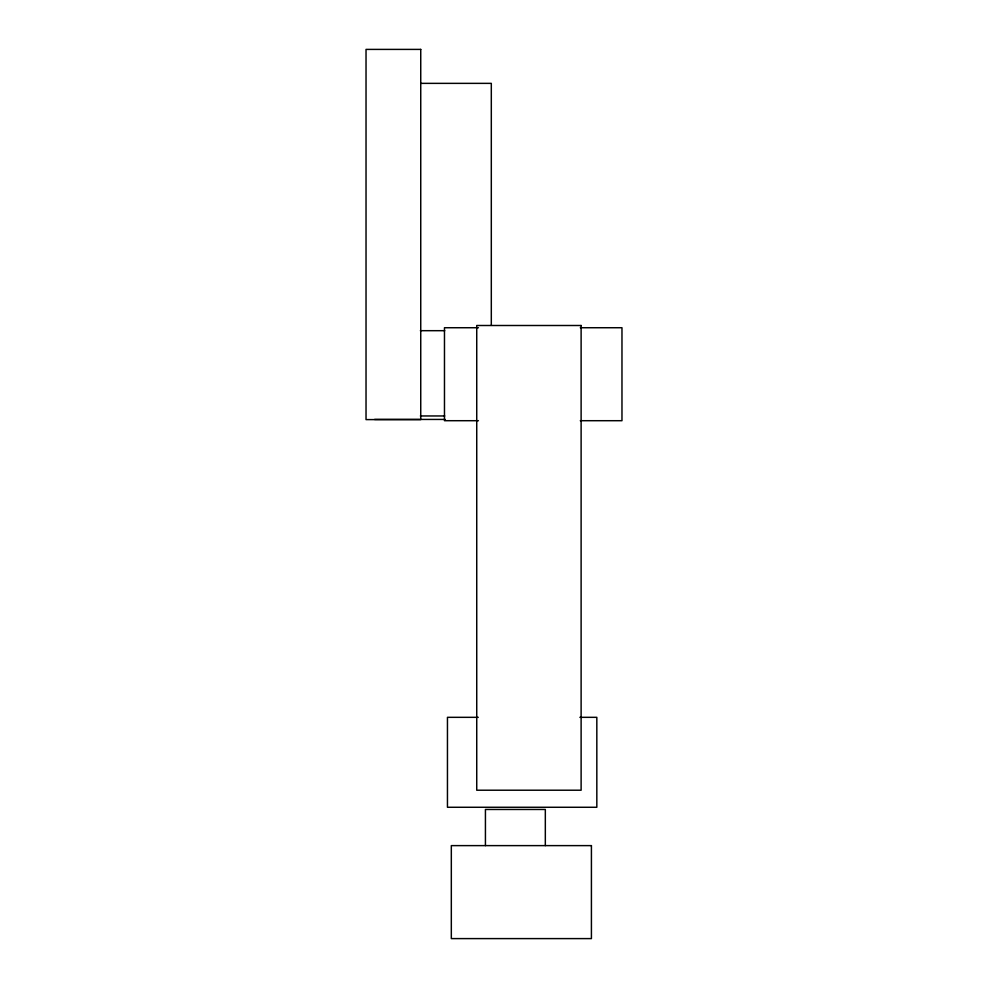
<?xml version="1.0" encoding="UTF-8"?>
<svg xmlns="http://www.w3.org/2000/svg" width="988" height="988" viewBox="0 0 988 988"><rect width="100%" height="100%" fill="white"/><g stroke="black" fill="none" stroke-linecap="round" stroke-linejoin="round"><path stroke-width="1.48" d="M420.653 83.363L491.308 83.363L491.308 325.385M478.439 327.732L444.476 327.732L444.476 420.703L478.439 420.703M580.302 327.732L621.971 327.732L621.971 420.703L580.302 420.703M420.382 330.684L444.736 330.684M420.382 415.96L444.736 415.96M374.588 419.431L445.23 419.431M478.254 717.325L447.453 717.325L447.453 807.27L596.826 807.27L596.826 717.325L579.882 717.325M545.327 845.617L545.327 809.468L485.429 809.468L485.429 845.617M420.74 49.4L366.029 49.4L366.029 419.604L420.74 419.604L420.74 49.4M581.117 325.497L476.735 325.497L476.735 790.215L581.117 790.215L581.117 325.497M591.417 845.617L451.318 845.617L451.318 938.6L591.417 938.6L591.417 845.617"/></g></svg>
